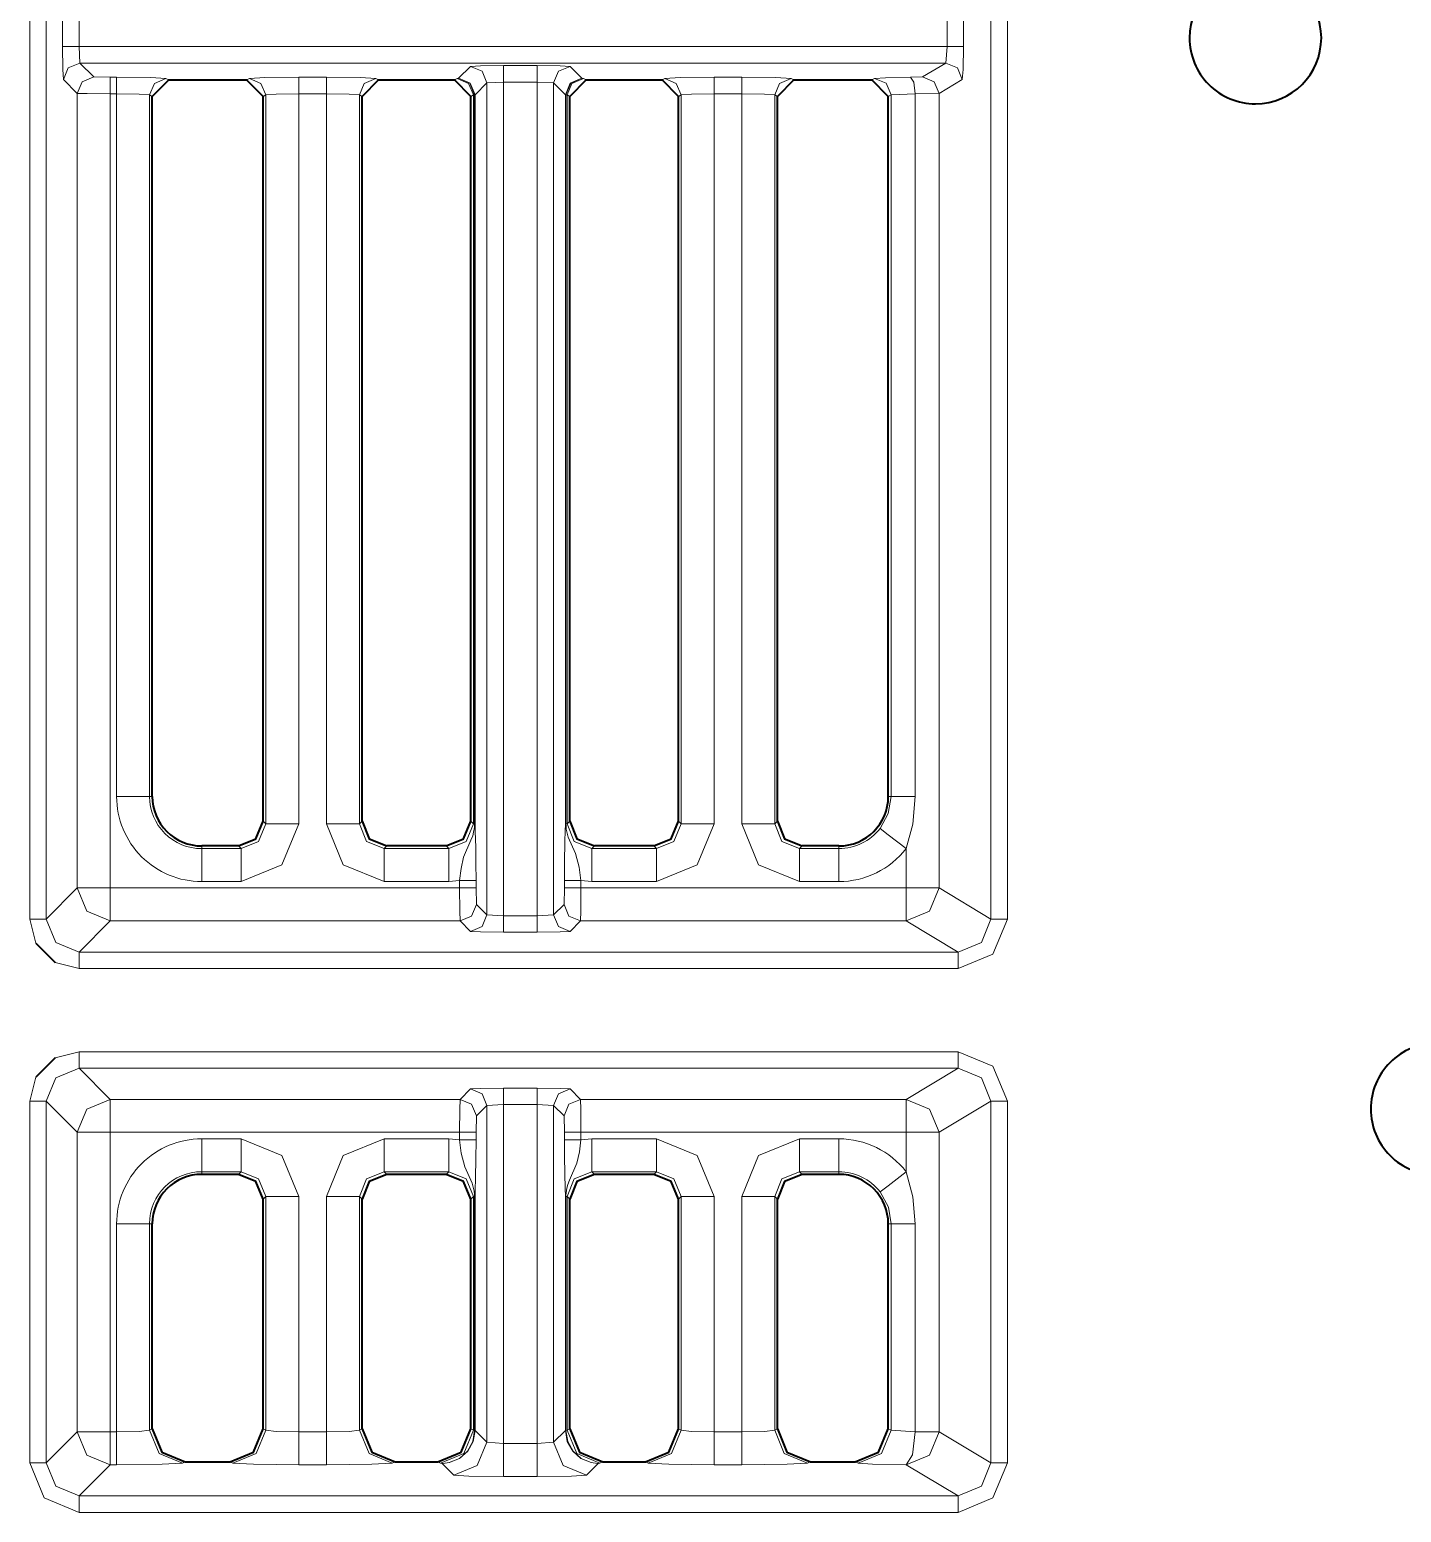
# Model space of a CAD drawing. Header units: millimetres. Extents: x 0 to 2941, y -405 to 1422.
# Drawn here: x 943.88 to 985.49, y 273.45 to 318.44 of the extents above; entities that cross this region are included whole.
import ezdxf

# ---------------------------------------------------------------- set-up
doc = ezdxf.new("R2010")
doc.units = ezdxf.units.MM
doc.layers.add('FINE', color=9, linetype='Continuous')
doc.layers.add('OUTLINE', color=7, linetype='Continuous')

msp = doc.modelspace()

# ---------------------------------------------------------------- linework, layer by layer
at = {"layer": 'FINE', "lineweight": 9}
for p, q in [((973.044, 291.452), (973.044, 346.179)), ((944.878, 317.927), (944.878, 318.953)), ((945.378, 318.953), (945.378, 317.927)), ((971.713, 317.927), (971.713, 318.953)), ((972.213, 318.953), (972.213, 317.927)), ((945.378, 317.927), (945.403, 317.428)), ((945.378, 317.927), (971.713, 317.927)), ((971.671, 317.428), (971.713, 317.927)), ((945.403, 317.428), (945.823, 317.008)), ((956.894, 316.966), (957.251, 317.323)), ((958.251, 317.348), (959.276, 317.348)), ((960.276, 317.323), (960.633, 316.966)), ((945.323, 316.508), (944.903, 316.928)), ((945.823, 317.008), (946.323, 316.995)), ((946.323, 316.995), (946.519, 316.995)), ((948.016, 316.958), (948.099, 316.917)), ((950.463, 316.917), (950.546, 316.958)), ((952.043, 316.995), (952.884, 316.995)), ((954.382, 316.958), (954.464, 316.917)), ((956.764, 316.917), (956.846, 316.958)), ((956.846, 316.958), (956.894, 316.966)), ((957.751, 316.823), (957.394, 316.466)), ((958.251, 316.849), (957.751, 316.823)), ((957.751, 291.582), (957.751, 316.823)), ((958.251, 316.849), (958.251, 291.556)), ((959.276, 316.849), (958.251, 316.849)), ((959.276, 291.556), (959.276, 316.849)), ((959.776, 316.823), (959.276, 316.849)), ((960.633, 316.966), (960.681, 316.958)), ((960.681, 316.958), (960.764, 316.917)), ((963.064, 316.917), (963.146, 316.958)), ((964.643, 316.995), (965.483, 316.995)), ((966.981, 316.958), (967.064, 316.917)), ((969.429, 316.917), (969.515, 316.96)), ((970.606, 316.995), (970.97, 317.008)), ((972.17, 316.928), (971.47, 316.507)), ((945.323, 292.397), (945.323, 316.508)), ((946.323, 316.495), (946.323, 292.397)), ((946.519, 316.495), (946.323, 316.495)), ((946.519, 295.172), (946.519, 316.495)), ((947.517, 316.458), (947.517, 295.172)), ((947.599, 316.417), (947.517, 316.458)), ((952.884, 316.495), (952.043, 316.495)), ((952.043, 316.495), (952.043, 294.34)), ((952.884, 294.34), (952.884, 316.495)), ((953.963, 316.417), (953.882, 316.458)), ((953.882, 316.458), (953.882, 294.34)), ((957.345, 316.458), (957.263, 316.417)), ((957.377, 316.466), (957.345, 316.458)), ((957.345, 294.34), (957.345, 316.458)), ((957.377, 294.34), (957.377, 316.466)), ((957.394, 316.466), (957.394, 294.34)), ((960.134, 294.34), (960.134, 316.466)), ((960.15, 316.466), (960.15, 294.34)), ((960.182, 316.458), (960.15, 316.466)), ((963.645, 316.458), (963.564, 316.417)), ((963.645, 294.34), (963.645, 316.458)), ((965.483, 316.495), (964.643, 316.495)), ((964.643, 316.495), (964.643, 294.34)), ((965.483, 294.34), (965.483, 316.495)), ((970.015, 316.46), (969.929, 316.417)), ((970.742, 316.496), (970.015, 316.46)), ((970.015, 295.172), (970.015, 316.46)), ((971.47, 316.507), (970.742, 316.496)), ((970.742, 316.496), (970.742, 295.172)), ((971.47, 316.507), (971.47, 292.397)), ((947.517, 295.172), (947.599, 295.172)), ((969.929, 295.172), (970.015, 295.172)), ((950.963, 294.421), (951.045, 294.34)), ((953.882, 294.34), (953.963, 294.421)), ((957.263, 294.421), (957.345, 294.34)), ((960.182, 294.34), (960.263, 294.421)), ((963.564, 294.421), (963.645, 294.34)), ((966.482, 294.34), (966.564, 294.421)), ((949.099, 293.672), (949.099, 293.591)), ((949.099, 293.591), (950.296, 293.591)), ((950.296, 293.591), (950.215, 293.672)), ((954.712, 293.672), (954.631, 293.591)), ((954.631, 293.591), (956.596, 293.591)), ((956.596, 293.591), (956.514, 293.672)), ((967.313, 293.672), (967.231, 293.591)), ((967.231, 293.591), (968.429, 293.591)), ((968.429, 293.591), (968.429, 293.672)), ((970.471, 292.397), (970.471, 293.595)), ((950.296, 292.592), (949.099, 292.592)), ((956.596, 292.592), (954.631, 292.592)), ((956.923, 292.623), (956.596, 292.592)), ((957.423, 292.623), (957.423, 292.397)), ((960.104, 292.397), (960.104, 292.623)), ((960.604, 292.623), (960.604, 292.397)), ((960.931, 292.592), (960.604, 292.623)), ((962.896, 292.592), (960.931, 292.592)), ((968.429, 292.592), (967.231, 292.592)), ((957.423, 292.397), (957.435, 291.897)), ((960.091, 291.897), (960.104, 292.397)), ((960.604, 292.397), (970.471, 292.397)), ((971.47, 292.397), (973.044, 291.452)), ((957.435, 291.897), (957.751, 291.582)), ((957.751, 291.582), (958.251, 291.556)), ((958.251, 291.556), (959.276, 291.556)), ((959.276, 291.556), (959.776, 291.582)), ((946.323, 291.397), (945.379, 290.453)), ((956.936, 291.397), (946.323, 291.397)), ((957.251, 291.082), (956.936, 291.397)), ((960.591, 291.397), (960.276, 291.082)), ((970.471, 291.397), (960.591, 291.397)), ((972.044, 290.453), (970.471, 291.397)), ((959.276, 291.056), (958.251, 291.056)), ((945.379, 290.453), (972.044, 290.453)), ((945.379, 289.954), (944.652, 290.141)), ((972.044, 289.954), (945.379, 289.954)), ((944.652, 287.239), (945.379, 287.427)), ((943.88, 285.928), (944.068, 286.655)), ((970.471, 285.984), (972.044, 286.927)), ((958.251, 286.325), (959.276, 286.325)), ((960.276, 286.299), (960.591, 285.984)), ((943.88, 274.953), (943.88, 285.928)), ((944.38, 285.928), (944.38, 274.953)), ((945.323, 284.984), (944.38, 285.928)), ((946.323, 285.984), (956.936, 285.984)), ((957.751, 285.799), (957.435, 285.484)), ((958.251, 285.825), (957.751, 285.799)), ((959.276, 285.825), (958.251, 285.825)), ((959.776, 285.799), (959.276, 285.825)), ((959.776, 285.799), (959.776, 275.581)), ((960.091, 285.484), (959.776, 285.799)), ((960.591, 285.984), (970.471, 285.984)), ((973.044, 285.928), (971.47, 284.984)), ((973.044, 274.952), (973.044, 285.928)), ((973.544, 285.928), (973.544, 274.952)), ((957.435, 285.484), (957.423, 284.984)), ((960.104, 284.984), (960.091, 285.484)), ((945.323, 275.897), (945.323, 284.984)), ((946.323, 284.984), (946.323, 275.897)), ((949.099, 284.788), (950.296, 284.788)), ((954.631, 284.788), (956.596, 284.788)), ((956.596, 284.788), (956.923, 284.757)), ((957.423, 284.984), (957.423, 284.757)), ((960.104, 284.757), (960.104, 284.984)), ((970.471, 284.984), (960.604, 284.984)), ((960.604, 284.984), (960.604, 284.757)), ((960.604, 284.757), (960.931, 284.788)), ((960.931, 284.788), (962.896, 284.788)), ((967.231, 284.788), (968.429, 284.788)), ((970.471, 283.786), (970.471, 284.984)), ((949.099, 283.79), (949.099, 283.708)), ((950.296, 283.79), (949.099, 283.79)), ((950.215, 283.708), (950.296, 283.79)), ((968.429, 283.79), (967.231, 283.79)), ((967.231, 283.79), (967.313, 283.708)), ((968.429, 283.708), (968.429, 283.79)), ((951.045, 283.041), (950.963, 282.959)), ((952.884, 275.897), (952.884, 283.041)), ((953.882, 283.041), (953.882, 275.946)), ((953.963, 282.959), (953.882, 283.041)), ((957.345, 283.041), (957.263, 282.959)), ((957.345, 275.946), (957.345, 283.041)), ((957.377, 275.939), (957.377, 283.041)), ((960.134, 275.939), (960.134, 283.041)), ((960.15, 283.041), (960.15, 275.939)), ((960.182, 283.041), (960.182, 275.946)), ((960.263, 282.959), (960.182, 283.041)), ((963.645, 283.041), (963.564, 282.959)), ((966.564, 282.959), (966.482, 283.041)), ((947.517, 282.208), (947.517, 275.946)), ((947.599, 282.208), (947.517, 282.208)), ((970.015, 282.208), (969.929, 282.208)), ((970.015, 275.944), (970.015, 282.208)), ((944.38, 274.953), (945.323, 275.897)), ((947.517, 275.946), (947.599, 275.987)), ((953.882, 275.946), (953.963, 275.987)), ((957.263, 275.987), (957.345, 275.946)), ((957.345, 275.946), (957.377, 275.935)), ((957.377, 275.935), (957.377, 275.939)), ((959.776, 275.581), (960.134, 275.939)), ((960.134, 275.933), (960.134, 275.939)), ((960.15, 275.935), (960.182, 275.946)), ((960.15, 275.939), (960.15, 275.935)), ((960.182, 275.946), (960.263, 275.987)), ((969.929, 275.987), (970.015, 275.944)), ((970.015, 275.944), (970.742, 275.897)), ((957.751, 275.581), (958.251, 275.543)), ((959.276, 275.543), (959.776, 275.581)), ((946.323, 274.897), (945.379, 273.953)), ((946.519, 274.897), (946.323, 274.897)), ((948.599, 274.988), (948.516, 274.947)), ((950.046, 274.947), (949.963, 274.988)), ((952.884, 274.897), (952.043, 274.897)), ((954.964, 274.988), (954.881, 274.947)), ((956.346, 274.947), (956.264, 274.988)), ((956.395, 274.937), (956.346, 274.947)), ((956.751, 274.582), (956.395, 274.937)), ((961.132, 274.937), (960.776, 274.582)), ((961.181, 274.947), (961.132, 274.937)), ((961.264, 274.988), (961.181, 274.947)), ((962.646, 274.947), (962.564, 274.988)), ((965.483, 274.897), (964.643, 274.897)), ((967.564, 274.988), (967.481, 274.947)), ((969.016, 274.945), (968.929, 274.988)), ((972.044, 273.953), (970.471, 274.897)), ((959.276, 274.543), (958.251, 274.543)), ((945.379, 273.953), (972.044, 273.953)), ((972.044, 273.453), (945.379, 273.453))]:
    msp.add_line(p, q, dxfattribs=at)
for points in [[(945.379, 347.677), (972.044, 347.677), (973.105, 347.239), (973.544, 346.179), (973.544, 291.452)], [(944.068, 290.726), (943.88, 291.453), (943.88, 346.033)], [(944.38, 346.178), (944.38, 291.453), (945.323, 292.397)], [(944.878, 317.927), (945.029, 317.927), (945.378, 317.927)], [(944.903, 316.928), (944.885, 317.23), (944.878, 317.927)], [(972.213, 317.927), (972.059, 317.927), (971.713, 317.927)], [(972.213, 317.927), (972.2, 317.23), (972.17, 316.928)], [(944.903, 316.928), (945.05, 317.281), (945.403, 317.428)], [(970.97, 317.008), (971.671, 317.428), (945.403, 317.428)], [(957.251, 317.323), (957.553, 317.341), (958.251, 317.348)], [(957.751, 316.823), (957.604, 317.176), (957.251, 317.323)], [(958.251, 316.849), (958.251, 317.197), (958.251, 317.348)], [(959.276, 316.849), (959.276, 317.197), (959.276, 317.348)], [(959.276, 317.348), (959.974, 317.341), (960.276, 317.323)], [(959.776, 316.823), (959.923, 317.176), (960.276, 317.323)], [(972.17, 316.928), (972.024, 317.281), (971.671, 317.428)], [(945.323, 316.508), (945.47, 316.861), (945.823, 317.008)], [(946.323, 316.495), (946.323, 316.844), (946.323, 316.995)], [(946.519, 316.495), (946.519, 316.844), (946.519, 316.995)], [(946.519, 316.995), (947.551, 316.984), (948.016, 316.958)], [(947.517, 316.458), (947.664, 316.811), (948.016, 316.958)], [(950.546, 316.958), (951.011, 316.984), (952.043, 316.995)], [(950.546, 316.958), (950.898, 316.811), (951.045, 316.458)], [(952.043, 316.995), (952.043, 316.844), (952.043, 316.495)], [(952.884, 316.995), (952.884, 316.844), (952.884, 316.495)], [(952.884, 316.995), (953.916, 316.984), (954.382, 316.958)], [(954.382, 316.958), (954.029, 316.811), (953.882, 316.458)], [(957.345, 316.458), (957.198, 316.811), (956.846, 316.958)], [(957.394, 316.466), (957.247, 316.819), (956.894, 316.966)], [(957.377, 316.466), (957.234, 316.818), (956.894, 316.966)], [(960.134, 316.466), (959.776, 316.823), (959.776, 291.582), (960.091, 291.897)], [(960.134, 316.466), (960.28, 316.819), (960.633, 316.966)], [(960.15, 316.466), (960.293, 316.818), (960.633, 316.966)], [(960.182, 316.458), (960.329, 316.811), (960.681, 316.958)], [(963.146, 316.958), (963.611, 316.984), (964.643, 316.995)], [(963.146, 316.958), (963.498, 316.811), (963.645, 316.458)], [(964.643, 316.995), (964.643, 316.844), (964.643, 316.495)], [(965.483, 316.995), (965.483, 316.844), (965.483, 316.495)], [(965.483, 316.995), (966.516, 316.984), (966.981, 316.958)], [(966.981, 316.958), (966.629, 316.811), (966.482, 316.458)], [(969.515, 316.96), (969.841, 316.982), (970.606, 316.995)], [(970.015, 316.46), (969.868, 316.813), (969.515, 316.96)], [(970.742, 316.496), (970.701, 316.845), (970.606, 316.995)], [(971.47, 316.507), (971.323, 316.861), (970.97, 317.008)], [(946.323, 316.495), (945.625, 316.499), (945.323, 316.508)], [(947.517, 316.458), (947.207, 316.484), (946.519, 316.495)], [(951.045, 294.34), (951.045, 316.458), (950.963, 316.417)], [(952.043, 316.495), (951.355, 316.484), (951.045, 316.458)], [(953.882, 316.458), (953.572, 316.484), (952.884, 316.495)], [(957.394, 316.466), (957.389, 316.466), (957.377, 316.466)], [(960.15, 316.466), (960.138, 316.466), (960.134, 316.466)], [(960.263, 316.417), (960.182, 316.458), (960.182, 294.34)], [(964.643, 316.495), (963.955, 316.484), (963.645, 316.458)], [(966.482, 316.458), (966.172, 316.484), (965.483, 316.495)], [(966.564, 316.417), (966.482, 316.458), (966.482, 294.34)], [(946.519, 295.172), (947.207, 295.172), (947.517, 295.172)], [(969.68, 294.205), (969.927, 294.66), (970.015, 295.172)], [(970.742, 295.172), (970.232, 295.172), (970.015, 295.172)], [(970.742, 295.172), (970.671, 294.336), (970.471, 293.595)], [(950.296, 293.591), (950.827, 293.809), (951.045, 294.34)], [(952.043, 294.34), (951.532, 293.104), (950.296, 292.592)], [(951.045, 294.34), (951.355, 294.34), (952.043, 294.34)], [(953.882, 294.34), (953.572, 294.34), (952.884, 294.34)], [(954.631, 292.592), (953.395, 293.104), (952.884, 294.34)], [(953.882, 294.34), (954.1, 293.809), (954.631, 293.591)], [(956.596, 293.591), (957.127, 293.809), (957.345, 294.34)], [(956.923, 292.623), (956.966, 292.987), (957.044, 293.33), (957.269, 293.848), (957.32, 293.984), (957.349, 294.091), (957.372, 294.237), (957.376, 294.307), (957.377, 294.34), (957.356, 294.34), (957.345, 294.34)], [(957.377, 294.34), (957.389, 294.34), (957.394, 294.34)], [(957.394, 294.34), (957.394, 294.327), (957.394, 294.3), (957.395, 294.241), (957.397, 294.192), (957.399, 294.117), (957.414, 293.624), (957.42, 293.153), (957.423, 292.623)], [(960.104, 292.623), (960.107, 293.215), (960.117, 293.763), (960.13, 294.171), (960.133, 294.279), (960.133, 294.313), (960.134, 294.34)], [(960.15, 294.34), (960.138, 294.34), (960.134, 294.34)], [(960.15, 294.34), (960.152, 294.27), (960.161, 294.183), (960.221, 293.943), (960.443, 293.443), (960.554, 293.03), (960.604, 292.623)], [(960.182, 294.34), (960.171, 294.34), (960.15, 294.34)], [(960.182, 294.34), (960.4, 293.809), (960.931, 293.591)], [(962.896, 293.591), (963.427, 293.809), (963.645, 294.34)], [(964.643, 294.34), (964.132, 293.104), (962.896, 292.592)], [(964.643, 294.34), (963.955, 294.34), (963.645, 294.34)], [(965.483, 294.34), (966.172, 294.34), (966.482, 294.34)], [(967.231, 292.592), (965.995, 293.104), (965.483, 294.34)], [(966.482, 294.34), (966.7, 293.809), (967.231, 293.591)], [(970.471, 293.595), (969.926, 294.015), (969.68, 294.205)], [(949.099, 293.591), (949.099, 293.281), (949.099, 292.592)], [(950.296, 293.591), (950.296, 293.281), (950.296, 292.592)], [(954.631, 293.591), (954.631, 293.281), (954.631, 292.592)], [(956.596, 293.591), (956.596, 293.281), (956.596, 292.592)], [(961.013, 293.672), (960.931, 293.591), (962.896, 293.591), (962.814, 293.672)], [(960.931, 293.591), (960.931, 293.281), (960.931, 292.592)], [(962.896, 293.591), (962.896, 293.281), (962.896, 292.592)], [(967.231, 292.592), (967.231, 293.281), (967.231, 293.591)], [(968.429, 292.592), (968.429, 293.281), (968.429, 293.591)], [(946.323, 292.397), (956.923, 292.397), (956.923, 292.623)], [(956.923, 292.623), (957.272, 292.623), (957.423, 292.623)], [(960.604, 292.623), (960.255, 292.623), (960.104, 292.623)], [(946.323, 291.397), (945.616, 291.69), (945.323, 292.397)], [(946.323, 292.397), (945.625, 292.397), (945.323, 292.397)], [(946.323, 292.397), (946.323, 291.699), (946.323, 291.397)], [(956.923, 292.397), (957.272, 292.397), (957.423, 292.397)], [(956.936, 291.397), (956.927, 291.699), (956.923, 292.397)], [(960.604, 292.397), (960.255, 292.397), (960.104, 292.397)], [(960.604, 292.397), (960.6, 291.699), (960.591, 291.397)], [(970.471, 292.397), (970.471, 291.699), (970.471, 291.397)], [(971.47, 292.397), (971.177, 291.69), (970.471, 291.397)], [(970.471, 292.397), (971.162, 292.397), (971.47, 292.397)], [(956.936, 291.397), (957.289, 291.544), (957.435, 291.897)], [(957.251, 291.082), (957.604, 291.228), (957.751, 291.582)], [(958.251, 291.056), (958.251, 291.207), (958.251, 291.556)], [(959.276, 291.056), (959.276, 291.207), (959.276, 291.556)], [(960.276, 291.082), (959.923, 291.228), (959.776, 291.582)], [(960.591, 291.397), (960.238, 291.544), (960.091, 291.897)], [(944.38, 291.453), (944.229, 291.453), (943.88, 291.453)], [(944.38, 291.453), (944.672, 290.746), (945.379, 290.453)], [(958.251, 291.056), (957.553, 291.064), (957.251, 291.082)], [(960.276, 291.082), (959.974, 291.064), (959.276, 291.056)], [(972.044, 290.453), (972.752, 290.746), (973.044, 291.452)], [(973.544, 291.452), (973.105, 290.392), (972.044, 289.954)], [(973.544, 291.452), (973.198, 291.452), (973.044, 291.452)], [(945.379, 289.954), (945.379, 290.303), (945.379, 290.453)], [(972.044, 289.954), (972.044, 290.303), (972.044, 290.453)], [(945.379, 286.927), (945.379, 287.078), (945.379, 287.427)], [(945.379, 287.427), (972.044, 287.427), (973.105, 286.989), (973.544, 285.928)], [(972.044, 286.927), (972.044, 287.078), (972.044, 287.427)], [(945.379, 286.927), (944.672, 286.635), (944.38, 285.928)], [(972.044, 286.927), (945.379, 286.927), (946.323, 285.984)], [(973.044, 285.928), (972.752, 286.635), (972.044, 286.927)], [(956.936, 285.984), (957.251, 286.299), (957.553, 286.317), (958.251, 286.325)], [(957.251, 286.299), (957.604, 286.152), (957.751, 285.799)], [(958.251, 285.825), (958.251, 286.174), (958.251, 286.325)], [(959.276, 285.825), (959.276, 286.174), (959.276, 286.325)], [(959.276, 286.325), (959.974, 286.317), (960.276, 286.299)], [(959.776, 285.799), (959.923, 286.152), (960.276, 286.299)], [(944.38, 285.928), (944.229, 285.928), (943.88, 285.928)], [(945.323, 284.984), (945.616, 285.691), (946.323, 285.984)], [(946.323, 285.984), (946.323, 285.682), (946.323, 284.984)], [(956.923, 284.984), (956.927, 285.682), (956.936, 285.984)], [(956.936, 285.984), (957.289, 285.837), (957.435, 285.484)], [(957.394, 283.041), (957.394, 275.939), (957.751, 275.581), (957.751, 285.799)], [(958.251, 285.825), (958.251, 275.543), (959.276, 275.543), (959.276, 285.825)], [(960.091, 285.484), (960.238, 285.837), (960.591, 285.984)], [(960.591, 285.984), (960.6, 285.682), (960.604, 284.984)], [(970.471, 285.984), (970.471, 285.682), (970.471, 284.984)], [(970.471, 285.984), (971.177, 285.69), (971.47, 284.984)], [(973.544, 285.928), (973.198, 285.928), (973.044, 285.928)], [(945.323, 284.984), (945.625, 284.984), (946.323, 284.984)], [(956.923, 284.757), (956.923, 284.984), (946.323, 284.984)], [(949.099, 284.788), (949.099, 284.1), (949.099, 283.79)], [(950.296, 283.79), (950.296, 284.1), (950.296, 284.788)], [(950.296, 284.788), (951.532, 284.277), (952.043, 283.041)], [(952.884, 283.041), (953.395, 284.277), (954.631, 284.788)], [(954.631, 284.788), (954.631, 284.1), (954.631, 283.79)], [(956.596, 284.788), (956.596, 284.1), (956.596, 283.79)], [(956.923, 284.984), (957.272, 284.984), (957.423, 284.984)], [(960.104, 284.984), (960.255, 284.984), (960.604, 284.984)], [(960.931, 284.788), (960.931, 284.1), (960.931, 283.79)], [(962.896, 284.788), (962.896, 284.1), (962.896, 283.79)], [(962.896, 284.788), (964.132, 284.277), (964.643, 283.041)], [(965.483, 283.041), (965.995, 284.277), (967.231, 284.788)], [(967.231, 283.79), (967.231, 284.1), (967.231, 284.788)], [(968.429, 283.79), (968.429, 284.1), (968.429, 284.788)], [(971.47, 284.984), (971.162, 284.984), (970.471, 284.984)], [(971.47, 284.984), (971.47, 275.897), (973.044, 274.952)], [(956.923, 284.757), (957.272, 284.757), (957.423, 284.757)], [(957.377, 283.041), (957.375, 283.111), (957.366, 283.198), (957.306, 283.437), (957.084, 283.937), (956.973, 284.351), (956.923, 284.757)], [(957.423, 284.757), (957.42, 284.166), (957.41, 283.618), (957.397, 283.21), (957.394, 283.102), (957.394, 283.068), (957.394, 283.041)], [(960.104, 284.757), (960.255, 284.757), (960.604, 284.757)], [(960.134, 283.041), (960.134, 283.054), (960.133, 283.081), (960.132, 283.14), (960.13, 283.189), (960.128, 283.263), (960.114, 283.757), (960.107, 284.227), (960.104, 284.757)], [(960.604, 284.757), (960.561, 284.394), (960.483, 284.051), (960.258, 283.533), (960.207, 283.396), (960.178, 283.289), (960.155, 283.143), (960.15, 283.074), (960.15, 283.041)], [(951.045, 283.041), (950.827, 283.572), (950.296, 283.79)], [(954.631, 283.79), (954.1, 283.572), (953.882, 283.041)], [(956.514, 283.708), (956.596, 283.79), (954.631, 283.79), (954.712, 283.708)], [(957.345, 283.041), (957.127, 283.572), (956.596, 283.79)], [(960.931, 283.79), (960.4, 283.572), (960.182, 283.041)], [(962.814, 283.708), (962.896, 283.79), (960.931, 283.79), (961.013, 283.708)], [(963.645, 283.041), (963.427, 283.572), (962.896, 283.79)], [(967.231, 283.79), (966.7, 283.572), (966.482, 283.041)], [(969.68, 283.175), (969.926, 283.365), (970.471, 283.786)], [(970.471, 283.786), (970.674, 283.029), (970.742, 282.208)], [(950.963, 275.987), (951.045, 275.946), (951.045, 283.041)], [(951.045, 283.041), (951.355, 283.041), (952.043, 283.041)], [(952.043, 283.041), (952.043, 275.897), (952.884, 275.897)], [(953.882, 283.041), (953.572, 283.041), (952.884, 283.041)], [(957.377, 283.041), (957.356, 283.041), (957.345, 283.041)], [(957.377, 283.041), (957.389, 283.041), (957.394, 283.041)], [(960.134, 283.041), (960.138, 283.041), (960.15, 283.041)], [(960.182, 283.041), (960.171, 283.041), (960.15, 283.041)], [(963.564, 275.987), (963.645, 275.946), (963.645, 283.041)], [(964.643, 283.041), (963.955, 283.041), (963.645, 283.041)], [(964.643, 283.041), (964.643, 275.897), (965.483, 275.897), (965.483, 283.041)], [(966.482, 283.041), (966.172, 283.041), (965.483, 283.041)], [(966.482, 283.041), (966.482, 275.946), (966.564, 275.987)], [(970.015, 282.208), (969.931, 282.712), (969.68, 283.175)], [(946.323, 275.897), (946.519, 275.897), (946.519, 282.208)], [(946.519, 282.208), (947.207, 282.208), (947.517, 282.208)], [(970.015, 282.208), (970.232, 282.208), (970.742, 282.208)], [(970.742, 282.208), (970.742, 275.897), (971.255, 275.897), (971.47, 275.897)], [(946.323, 274.897), (945.616, 275.19), (945.323, 275.897)], [(945.323, 275.897), (945.625, 275.897), (946.323, 275.897)], [(946.323, 274.897), (946.323, 275.199), (946.323, 275.897)], [(946.519, 275.897), (947.207, 275.911), (947.517, 275.946)], [(946.519, 274.897), (946.519, 275.199), (946.519, 275.897)], [(948.516, 274.947), (947.81, 275.24), (947.517, 275.946)], [(950.046, 274.947), (950.752, 275.24), (951.045, 275.946)], [(951.045, 275.946), (951.355, 275.911), (952.043, 275.897)], [(952.043, 274.897), (952.043, 275.199), (952.043, 275.897)], [(952.884, 275.897), (953.572, 275.911), (953.882, 275.946)], [(952.884, 274.897), (952.884, 275.199), (952.884, 275.897)], [(954.881, 274.947), (954.175, 275.24), (953.882, 275.946)], [(956.346, 274.947), (957.052, 275.24), (957.345, 275.946)], [(956.395, 274.937), (956.419, 274.938), (956.611, 274.963), (956.916, 275.091), (957.161, 275.314), (957.32, 275.606), (957.377, 275.935)], [(956.395, 274.937), (956.419, 274.938), (956.613, 274.962), (956.924, 275.09), (957.173, 275.312), (957.336, 275.604), (957.394, 275.933)], [(957.394, 275.939), (957.394, 275.933), (957.389, 275.934), (957.377, 275.935)], [(957.377, 275.939), (957.389, 275.939), (957.394, 275.939)], [(960.134, 275.939), (960.138, 275.939), (960.15, 275.939)], [(960.15, 275.935), (960.138, 275.934), (960.134, 275.933)], [(961.132, 274.937), (961.108, 274.938), (960.914, 274.962), (960.603, 275.09), (960.354, 275.312), (960.191, 275.604), (960.134, 275.933)], [(961.132, 274.937), (961.108, 274.938), (960.917, 274.963), (960.611, 275.091), (960.366, 275.314), (960.207, 275.606), (960.15, 275.935)], [(961.181, 274.947), (960.475, 275.24), (960.182, 275.946)], [(962.646, 274.947), (963.352, 275.24), (963.645, 275.946)], [(963.645, 275.946), (963.955, 275.911), (964.643, 275.897)], [(964.643, 274.897), (964.643, 275.199), (964.643, 275.897)], [(965.483, 275.897), (966.172, 275.911), (966.482, 275.946)], [(965.483, 274.897), (965.483, 275.199), (965.483, 275.897)], [(967.481, 274.947), (966.775, 275.24), (966.482, 275.946)], [(970.015, 275.944), (969.722, 275.238), (969.016, 274.945)], [(970.742, 275.897), (970.66, 275.199), (970.471, 274.897)], [(971.47, 275.897), (971.177, 275.19), (970.471, 274.897)], [(956.751, 274.582), (957.458, 274.875), (957.751, 275.581)], [(958.251, 274.543), (958.251, 274.845), (958.251, 275.543)], [(959.276, 274.543), (959.276, 274.845), (959.276, 275.543)], [(960.776, 274.582), (960.069, 274.875), (959.776, 275.581)], [(943.88, 274.953), (944.229, 274.953), (944.38, 274.953)], [(945.379, 273.453), (944.319, 273.892), (943.88, 274.953)], [(945.379, 273.953), (944.672, 274.246), (944.38, 274.953)], [(948.516, 274.947), (947.895, 274.911), (946.519, 274.897)], [(952.043, 274.897), (950.667, 274.911), (950.046, 274.947)], [(954.881, 274.947), (954.26, 274.911), (952.884, 274.897)], [(964.643, 274.897), (963.267, 274.911), (962.646, 274.947)], [(967.481, 274.947), (966.86, 274.911), (965.483, 274.897)], [(970.471, 274.897), (969.451, 274.915), (969.016, 274.945)], [(973.044, 274.952), (972.752, 274.245), (972.044, 273.953)], [(973.544, 274.952), (973.105, 273.892), (972.044, 273.453)], [(973.044, 274.952), (973.198, 274.952), (973.544, 274.952)], [(958.251, 274.543), (957.204, 274.554), (956.751, 274.582)], [(960.776, 274.582), (960.323, 274.554), (959.276, 274.543)], [(945.379, 273.953), (945.379, 273.802), (945.379, 273.453)], [(972.044, 273.453), (972.044, 273.802), (972.044, 273.953)]]:
    msp.add_lwpolyline(points, dxfattribs=at)
for points in [[(946.519, 295.172, 0.414223), (949.099, 292.592)], [(947.517, 295.172, 0.414245), (949.099, 293.591)], [(968.429, 293.591, 0.232249), (969.68, 294.205)], [(968.429, 292.592, 0.232236), (970.471, 293.595)], [(949.099, 284.788, 0.414223), (946.519, 282.208)], [(970.471, 283.786, 0.232275), (968.429, 284.788)], [(949.099, 283.79, 0.414182), (947.517, 282.208)], [(969.68, 283.175, 0.232385), (968.429, 283.79)]]:
    msp.add_lwpolyline(points, format="xyb", dxfattribs=at)
at = {"layer": 'OUTLINE', "lineweight": 40}
for p, q in [((948.099, 316.917), (947.599, 316.417)), ((948.099, 316.917), (950.463, 316.917)), ((950.963, 316.417), (950.463, 316.917)), ((954.464, 316.917), (953.963, 316.417)), ((954.464, 316.917), (956.764, 316.917)), ((957.263, 316.417), (956.764, 316.917)), ((960.764, 316.917), (960.263, 316.417)), ((960.764, 316.917), (963.064, 316.917)), ((963.564, 316.417), (963.064, 316.917)), ((967.064, 316.917), (966.564, 316.417)), ((967.064, 316.917), (969.429, 316.917)), ((969.929, 316.417), (969.429, 316.917)), ((947.599, 295.172), (947.599, 316.417)), ((950.963, 294.421), (950.963, 316.417)), ((953.963, 294.421), (953.963, 316.417)), ((957.263, 294.421), (957.263, 316.417)), ((960.263, 294.421), (960.263, 316.417)), ((963.564, 294.421), (963.564, 316.417)), ((966.564, 294.421), (966.564, 316.417)), ((969.929, 295.172), (969.929, 316.417)), ((950.215, 293.672), (949.099, 293.672)), ((956.514, 293.672), (954.712, 293.672)), ((962.814, 293.672), (961.013, 293.672)), ((968.429, 293.672), (967.313, 293.672)), ((944.068, 290.726), (944.652, 290.141)), ((944.652, 287.239), (944.068, 286.655)), ((950.215, 283.708), (949.099, 283.708)), ((956.514, 283.708), (954.712, 283.708)), ((962.814, 283.708), (961.013, 283.708)), ((968.429, 283.708), (967.313, 283.708)), ((950.963, 275.987), (950.963, 282.959)), ((953.963, 275.987), (953.963, 282.959)), ((957.263, 275.987), (957.263, 282.959)), ((960.263, 275.987), (960.263, 282.959)), ((963.564, 275.987), (963.564, 282.959)), ((966.564, 275.987), (966.564, 282.959)), ((947.599, 275.987), (947.599, 282.208)), ((969.929, 275.987), (969.929, 282.208)), ((948.599, 274.988), (949.963, 274.988)), ((954.964, 274.988), (956.264, 274.988)), ((961.264, 274.988), (962.564, 274.988)), ((967.564, 274.988), (968.929, 274.988))]:
    msp.add_line(p, q, dxfattribs=at)
for points in [[(983.067, 318.19, 0.414201), (981.067, 320.19, 0.414201), (979.067, 318.19, 0.414251), (981.067, 316.191, 0.414201)], [(984.567, 285.69, 0.414239), (986.567, 283.691, 0.414201), (988.567, 285.69, 0.414201), (986.567, 287.69, 0.414214)]]:
    msp.add_lwpolyline(points, format="xyb", close=True, dxfattribs=at)
for points in [[(947.599, 295.172, 0.414247), (949.099, 293.673)], [(968.429, 293.673, 0.414163), (969.929, 295.172)], [(949.099, 283.708, 0.414214), (947.599, 282.208)], [(969.929, 282.208, 0.41423), (968.429, 283.708)]]:
    msp.add_lwpolyline(points, format="xyb", dxfattribs=at)
for points in [[(950.215, 293.672), (950.744, 293.892), (950.963, 294.421)], [(953.963, 294.421), (954.183, 293.892), (954.712, 293.672)], [(956.514, 293.672), (957.044, 293.892), (957.263, 294.421)], [(960.263, 294.421), (960.483, 293.892), (961.013, 293.672)], [(962.814, 293.672), (963.344, 293.892), (963.564, 294.421)], [(966.564, 294.421), (966.783, 293.892), (967.313, 293.672)], [(950.963, 282.959), (950.744, 283.489), (950.215, 283.708)], [(954.712, 283.708), (954.183, 283.489), (953.963, 282.959)], [(957.263, 282.959), (957.044, 283.489), (956.514, 283.708)], [(961.013, 283.708), (960.483, 283.489), (960.263, 282.959)], [(963.564, 282.959), (963.344, 283.489), (962.814, 283.708)], [(967.313, 283.708), (966.783, 283.489), (966.564, 282.959)], [(947.599, 275.987), (947.891, 275.281), (948.599, 274.988)], [(949.963, 274.988), (950.671, 275.281), (950.963, 275.987)], [(953.963, 275.987), (954.256, 275.281), (954.964, 274.988)], [(956.264, 274.988), (956.971, 275.281), (957.263, 275.987)], [(960.263, 275.987), (960.556, 275.281), (961.264, 274.988)], [(962.564, 274.988), (963.271, 275.281), (963.564, 275.987)], [(966.564, 275.987), (966.856, 275.281), (967.564, 274.988)], [(968.929, 274.988), (969.637, 275.281), (969.929, 275.987)]]:
    msp.add_lwpolyline(points, dxfattribs=at)

doc.saveas('drawing.dxf')
